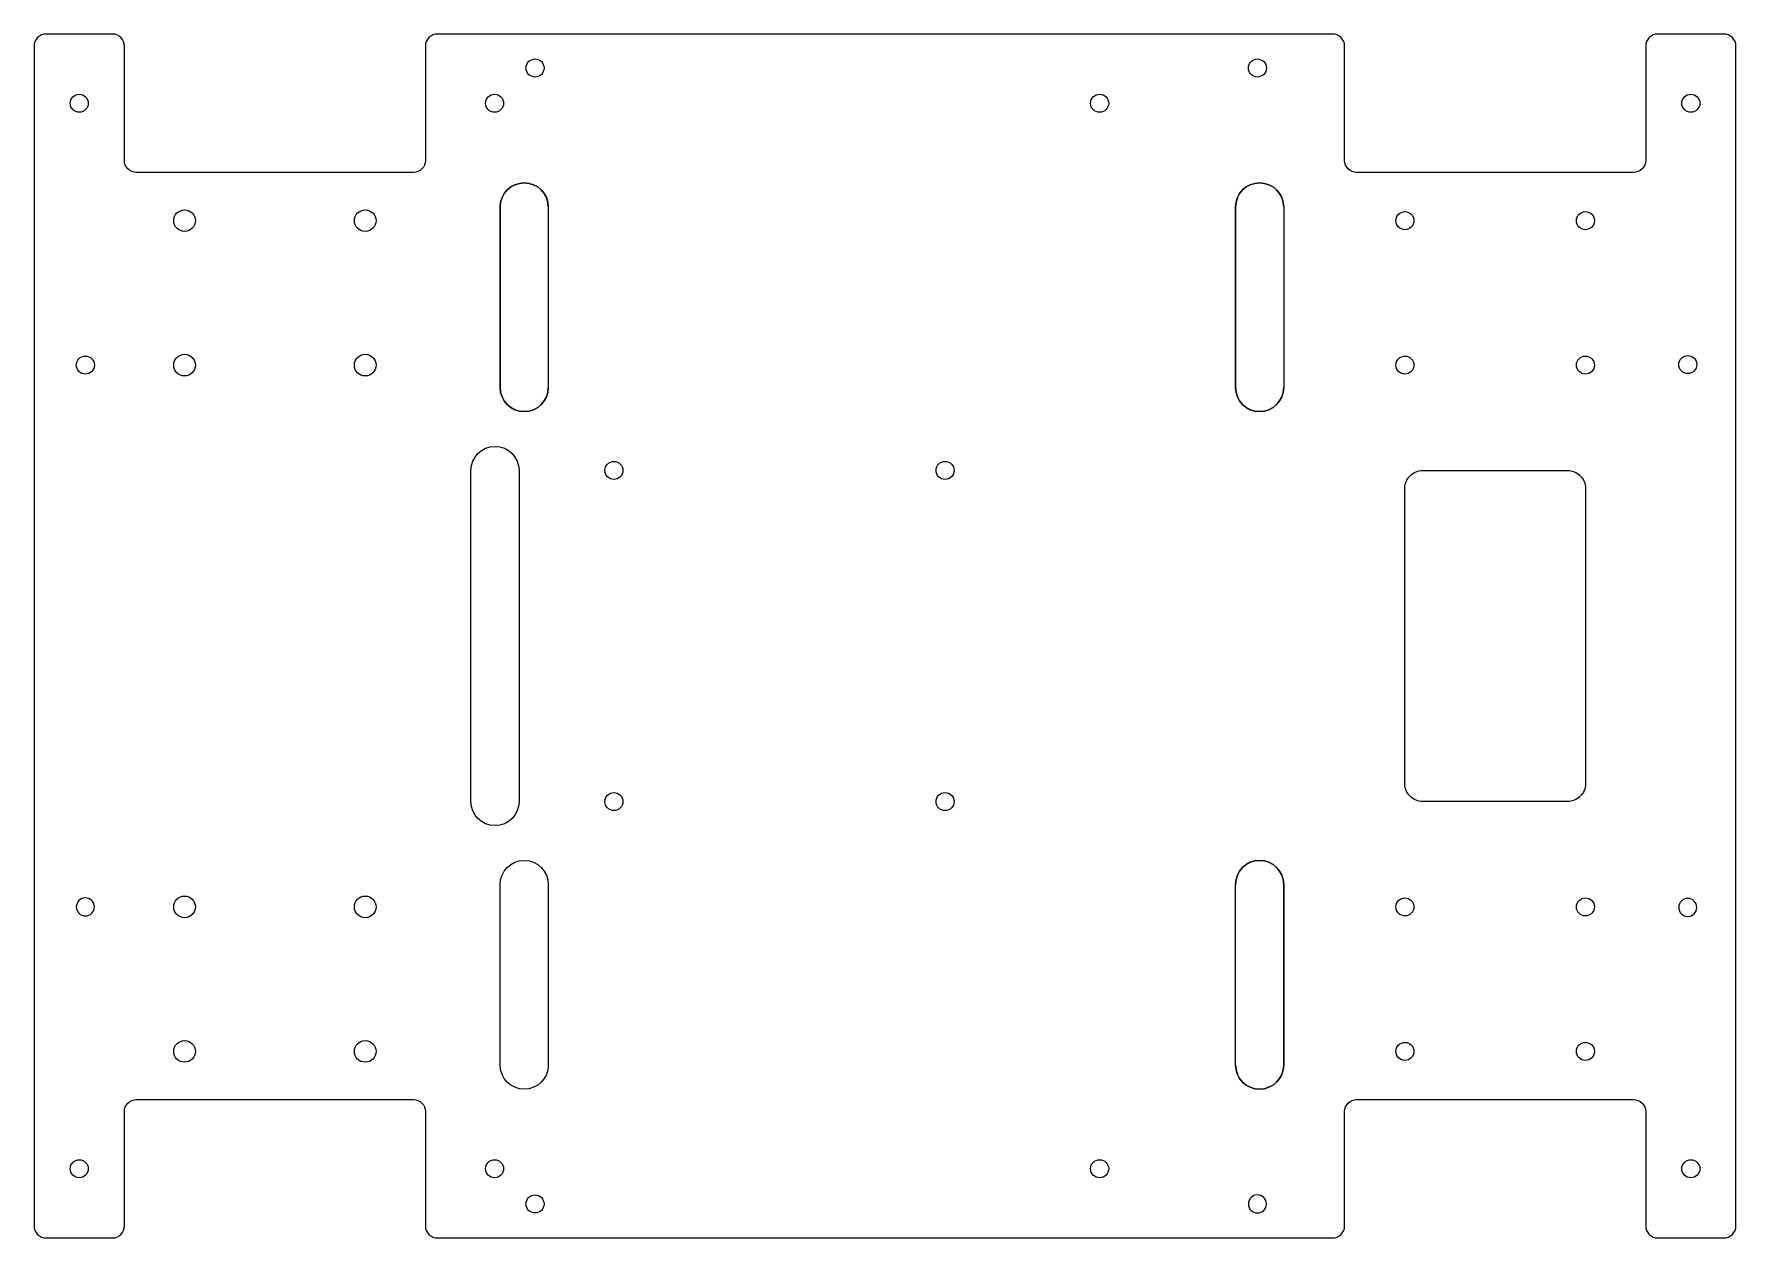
# Model space of a CAD drawing. Header units: millimetres. Extents: x 362 to 644, y 289 to 489.
import ezdxf

# ---------------------------------------------------------------- set-up
doc = ezdxf.new("R2010")
doc.units = ezdxf.units.MM

msp = doc.modelspace()

# ---------------------------------------------------------------- linework, layer by layer
for p, q in [((439.07, 460.61), (439.07, 430.61)), ((447.07, 460.61), (447.07, 430.61)), ((561.22, 460.61), (561.22, 430.61)), ((569.22, 460.61), (569.22, 430.61)), ((561.22, 318.05), (561.22, 348.05)), ((569.22, 318.05), (569.22, 348.05))]:
    msp.add_line(p, q)
for points in [[(484.31, 489.33), (428.65, 489.33, 0.414214), (426.65, 487.33), (426.65, 468.33, -0.414214), (424.65, 466.33), (378.65, 466.33, -0.414214), (376.65, 468.33), (376.65, 487.33, 0.414214), (374.65, 489.33), (363.65, 489.33, 0.414214), (361.65, 487.33), (361.65, 291.33, 0.414214), (363.65, 289.33), (374.65, 289.33, 0.414214), (376.65, 291.33), (376.65, 310.33, -0.414214), (378.65, 312.33), (424.65, 312.33, -0.414214), (426.65, 310.33), (426.65, 291.33, 0.414214), (428.65, 289.33), (484.31, 289.33)], [(484.31, 289.33), (577.35, 289.33, 0.414214), (579.35, 291.33), (579.35, 310.33, -0.414214), (581.35, 312.33), (627.35, 312.33, -0.414214), (629.35, 310.33), (629.35, 291.33, 0.414214), (631.35, 289.33), (642.35, 289.33, 0.414214), (644.35, 291.33), (644.35, 487.33, 0.414214), (642.35, 489.33), (631.35, 489.33, 0.414214), (629.35, 487.33), (629.35, 468.33, -0.414214), (627.35, 466.33), (581.35, 466.33, -0.414214), (579.35, 468.33), (579.35, 487.33, 0.414214), (577.35, 489.33), (484.31, 489.33)]]:
    msp.add_lwpolyline(points, format="xyb")
for points in [[(443.36, 483.69, -1), (446.36, 483.69, -1)], [(563.36, 483.69, -1), (566.36, 483.69, -1)], [(367.65, 477.83, -1), (370.65, 477.83, -1)], [(436.65, 477.83, -1), (439.65, 477.83, -1)], [(537.15, 477.83, -1), (540.15, 477.83, -1)], [(635.35, 477.83, -1), (638.35, 477.83, -1)], [(447.07, 430.61, -1), (439.07, 430.61), (439.07, 460.61, -1), (447.07, 460.61)], [(561.22, 460.61, -1), (569.22, 460.61), (569.22, 430.61, -1), (561.22, 430.61)], [(384.85, 458.33, -1), (388.45, 458.33, -1)], [(414.85, 458.33, -1), (418.45, 458.33, -1)], [(587.85, 458.33, -1), (590.85, 458.33, -1)], [(617.85, 458.33, -1), (620.85, 458.33, -1)], [(371.67, 434.33, -1), (368.67, 434.33, -1)], [(384.85, 434.33, -1), (388.45, 434.33, -1)], [(418.45, 434.33, -1), (414.85, 434.33, -1)], [(590.85, 434.33, -1), (587.85, 434.33, -1)], [(620.85, 434.33, -1), (617.85, 434.33, -1)], [(637.85, 434.43, -1), (634.85, 434.43, -1)], [(442.22, 416.83), (442.22, 361.83, -1), (434.22, 361.83), (434.22, 416.83, -1)], [(459.47, 416.83, -1), (456.47, 416.83, -1)], [(514.47, 416.83, -1), (511.47, 416.83, -1)], [(592.35, 416.83), (616.35, 416.83, -0.414214), (619.35, 413.83), (619.35, 364.83, -0.414214), (616.35, 361.83), (592.35, 361.83, -0.414214), (589.35, 364.83), (589.35, 413.83, -0.414214)], [(592.35, 416.83), (616.35, 416.83, -0.414214), (619.35, 413.83), (619.35, 364.83, -0.414214), (616.35, 361.83), (592.35, 361.83, -0.414214), (589.35, 364.83), (589.35, 413.83, -0.414214)], [(459.47, 361.83, -1), (456.47, 361.83, -1)], [(514.47, 361.83, -1), (511.47, 361.83, -1)], [(447.07, 318.05, -1), (439.07, 318.05), (439.07, 348.05, -1), (447.07, 348.05)], [(447.07, 348.05), (447.07, 318.05, -1), (439.07, 318.05), (439.07, 348.05, -1)], [(569.22, 348.05), (569.22, 318.05, -1), (561.22, 318.05), (561.22, 348.05, -1)], [(371.67, 344.33, 1), (368.67, 344.33, 1)], [(388.45, 344.33, -1), (384.85, 344.33, -1)], [(418.45, 344.33, -1), (414.85, 344.33, -1)], [(590.85, 344.33, -1), (587.85, 344.33, -1)], [(620.85, 344.33, -1), (617.85, 344.33, -1)], [(637.85, 344.24, 1), (634.85, 344.24, 1)], [(388.45, 320.33, -1), (384.85, 320.33, -1)], [(418.45, 320.33, -1), (414.85, 320.33, -1)], [(590.85, 320.33, -1), (587.85, 320.33, -1)], [(620.85, 320.33, -1), (617.85, 320.33, -1)], [(370.65, 300.83, -1), (367.65, 300.83, -1)], [(439.65, 300.83, -1), (436.65, 300.83, -1)], [(540.15, 300.83, -1), (537.15, 300.83, -1)], [(638.35, 300.83, -1), (635.35, 300.83, -1)], [(446.36, 294.98, -1), (443.36, 294.98, -1)], [(563.36, 294.98, 1), (566.36, 294.98, 1)]]:
    msp.add_lwpolyline(points, format="xyb", close=True)
for centre in [(444.86, 483.69), (636.85, 477.83), (589.35, 458.33), (619.35, 458.33), (589.35, 434.33), (619.35, 434.33), (457.97, 416.83), (512.97, 416.83), (457.97, 361.83), (512.97, 361.83), (589.35, 344.33), (619.35, 344.33), (589.35, 320.33), (619.35, 320.33), (636.85, 300.83), (444.86, 294.98)]:
    msp.add_circle(centre, 1.5)
for centre, start, end in [((443.07, 460.61), 0, 180), ((565.22, 460.61), 0, 180), ((443.07, 430.61), 180, 0), ((565.22, 430.61), 180, 0), ((565.22, 348.05), 0, 180), ((565.22, 318.05), 180, 0)]:
    msp.add_arc(centre, 4, start, end)

doc.saveas('drawing.dxf')
